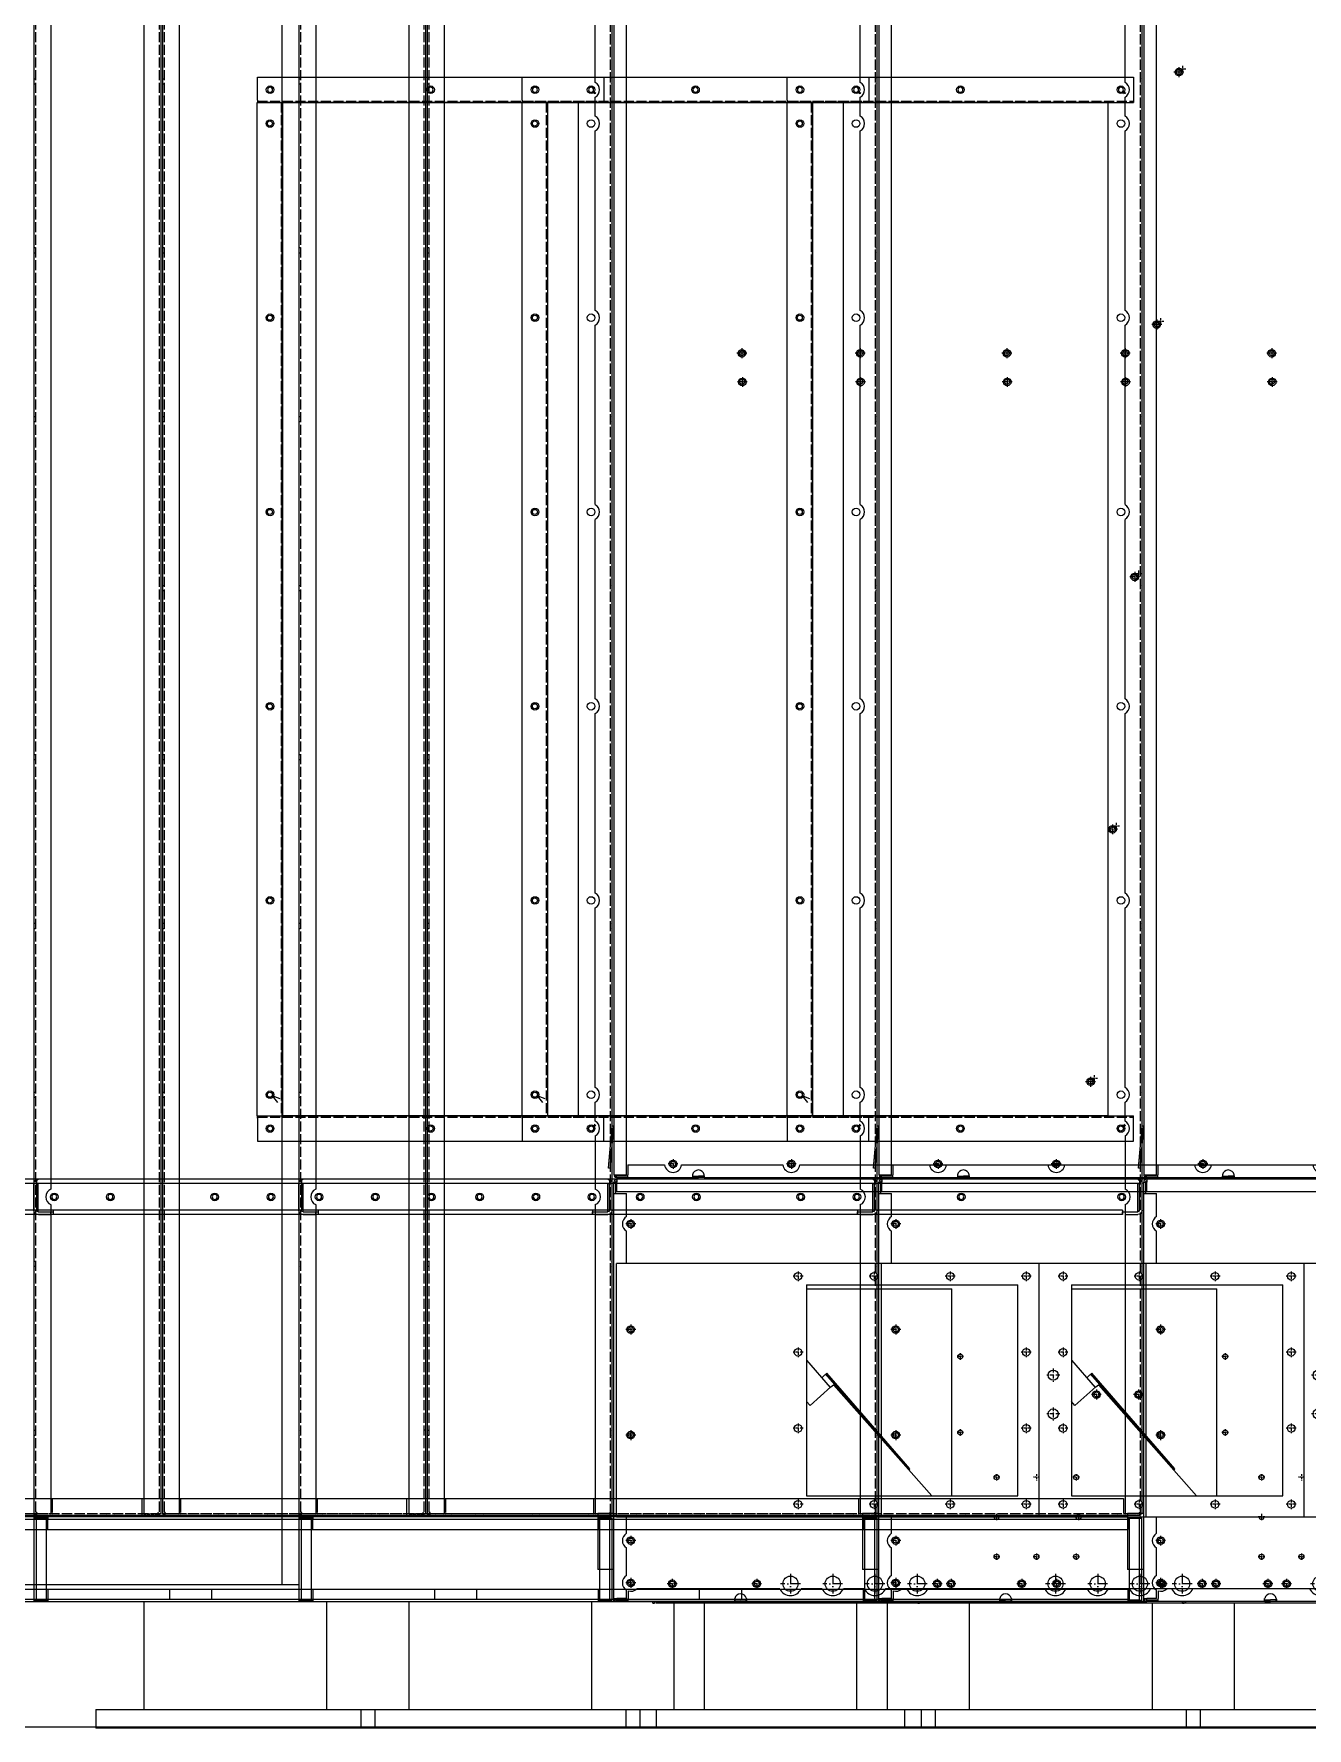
# Model space of a CAD drawing. Header units: millimetres. Extents: x -662849 to 32847, y -140377 to 24217.
# Drawn here: x -655035 to -653528, y -134651 to -132645 of the extents above; entities that cross this region are included whole.
import ezdxf

# ---------------------------------------------------------------- set-up
doc = ezdxf.new("R2010")
doc.units = ezdxf.units.MM
doc.linetypes.add('DASHDOT', pattern=[18.5, 12, -3, 0.5, -3])
doc.linetypes.add('DASHED', pattern=[15, 12, -3])

# ---------------------------------------------------------------- blocks, each defined once
blk = doc.blocks.new('485689')
at = {"color": 7, "lineweight": 13, "ltscale": 0.486}
for p, q in [((183525.3, 30767.5), (183525.3, 30864.7)), ((183528.1, 30767.5), (183528.1, 30864.7)), ((184520.5, 30864.7), (184520.5, 30767.5)), ((184523.3, 30864.7), (184523.3, 30767.5))]:
    blk.add_line(p, q, dxfattribs=at)
at = {"color": 7, "lineweight": 13, "ltscale": 0.014}
for p, q in [((183528.1, 30864.7), (183525.3, 30864.7)), ((183541.9, 30863.3), (183541.9, 30866.1)), ((184506.7, 30863.3), (184506.7, 30866.1)), ((184520.5, 30864.7), (184523.3, 30864.7)), ((183528.1, 30767.5), (183525.3, 30767.5)), ((183541.9, 30768.9), (183541.9, 30766.1)), ((184506.7, 30768.9), (184506.7, 30766.1)), ((184520.5, 30767.5), (184523.3, 30767.5))]:
    blk.add_line(p, q, dxfattribs=at)
at = {"color": 7, "lineweight": 13, "ltscale": 0.004}
for p, q in [((183526.9, 30866.1), (183527.7, 30866.1)), ((184520.9, 30866.1), (184521.7, 30866.1)), ((183527.7, 30766.1), (183526.9, 30766.1)), ((184521.7, 30766.1), (184520.9, 30766.1))]:
    blk.add_line(p, q, dxfattribs=at)
at = {"color": 7, "lineweight": 13, "ltscale": 0.007}
for p, q in [((183526.9, 30864.7), (183526.9, 30866.1)), ((183527.7, 30866.1), (183527.7, 30864.7)), ((184520.9, 30864.7), (184520.9, 30866.1)), ((184521.7, 30864.7), (184521.7, 30866.1)), ((183526.9, 30766.1), (183526.9, 30767.5)), ((183527.7, 30766.1), (183527.7, 30767.5)), ((184520.9, 30767.5), (184520.9, 30766.1)), ((184521.7, 30766.1), (184521.7, 30767.5))]:
    blk.add_line(p, q, dxfattribs=at)
at = {"color": 7, "lineweight": 13, "ltscale": 0.071}
for p, q in [((183541.9, 30866.1), (183527.7, 30866.1)), ((184520.9, 30866.1), (184506.7, 30866.1)), ((183527.7, 30766.1), (183541.9, 30766.1)), ((184506.7, 30766.1), (184520.9, 30766.1))]:
    blk.add_line(p, q, dxfattribs=at)
at = {"color": 7, "lineweight": 13, "ltscale": 0.061}
for p, q in [((183540.3, 30864.7), (183528.1, 30864.7)), ((183541.9, 30863.3), (183541.9, 30851.1)), ((184506.7, 30851.1), (184506.7, 30863.3)), ((184520.5, 30864.7), (184508.3, 30864.7)), ((183528.1, 30767.5), (183540.3, 30767.5)), ((184508.3, 30767.5), (184520.5, 30767.5))]:
    blk.add_line(p, q, dxfattribs=at)
at = {"color": 7, "lineweight": 13, "ltscale": 0.366205}
for p, q in [((183540.3, 30864.7), (183540.3, 30768.9)), ((184508.3, 30781.1), (184508.3, 30864.7))]:
    blk.add_line(p, q, dxfattribs=at)
at = {"color": 7, "lineweight": 13, "ltscale": 0.008}
for p, q in [((183540.3, 30864.5), (183541.9, 30864.5)), ((183540.3, 30863.3), (183541.9, 30863.3)), ((184506.7, 30866.1), (184506.7, 30864.5)), ((184506.7, 30864.5), (184508.3, 30864.5)), ((184506.7, 30863.3), (184508.3, 30863.3)), ((183541.9, 30768.9), (183540.3, 30768.9)), ((183541.9, 30767.7), (183540.3, 30767.7)), ((184508.3, 30768.9), (184506.7, 30768.9)), ((184508.3, 30767.7), (184506.7, 30767.7)), ((184506.7, 30766.1), (184506.7, 30767.7))]:
    blk.add_line(p, q, dxfattribs=at)
at = {"color": 7, "lineweight": 13}
for p, q in [((183541.9, 30866.1), (184506.7, 30866.1)), ((183541.9, 30863.3), (184506.7, 30863.3)), ((184506.7, 30851.1), (183541.9, 30851.1)), ((184506.7, 30768.9), (183541.9, 30768.9)), ((184506.7, 30766.1), (183541.9, 30766.1))]:
    blk.add_line(p, q, dxfattribs=at)
at = {"color": 7, "lineweight": 13, "ltscale": 0.001386}
for p, q in [((183541.9, 30866.1), (183541.9, 30865.8)), ((183541.9, 30766.1), (183541.9, 30766.4))]:
    blk.add_line(p, q, dxfattribs=at)
at = {"color": 7, "lineweight": 13, "ltscale": 0.076206}
for p, q in [((183540.3, 30782.7), (183540.3, 30767.5)), ((184508.3, 30767.5), (184508.3, 30782.7))]:
    blk.add_line(p, q, dxfattribs=at)
at = {"color": 7, "lineweight": 13, "ltscale": 0.05737}
for p, q in [((183541.9, 30780.4), (183541.9, 30768.9)), ((184506.7, 30780.4), (184506.7, 30768.9))]:
    blk.add_line(p, q, dxfattribs=at)
for p, q in [((183541.9, 30780.4), (183999.3, 30780.4)), ((183999.3, 30780.4), (183999.3, 30768.9)), ((184049.3, 30780.4), (184506.7, 30780.4)), ((184049.3, 30780.4), (184049.3, 30768.9))]:
    blk.add_line(p, q)
blk = doc.blocks.new('68679')
at = {"color": 7, "lineweight": 13, "ltscale": 0.0185}
for p, q in [((182651.6, 34840.2), (182651.6, 34855)), ((182654.8, 34840.2), (182654.8, 34855)), ((182651.6, 33867.4), (182651.6, 33882.2)), ((182654.8, 33867.4), (182654.8, 33882.2))]:
    blk.add_line(p, q, dxfattribs=at)
at = {"color": 7, "lineweight": 13, "ltscale": 0.02275}
for p, q in [((182654.8, 34837), (182654.8, 34855.2)), ((182654.8, 33867.2), (182654.8, 33885.4))]:
    blk.add_line(p, q, dxfattribs=at)
at = {"color": 7, "lineweight": 13, "ltscale": 0.042}
for p, q in [((182688.4, 34855.2), (182654.8, 34855.2)), ((182654.8, 33867.2), (182688.4, 33867.2))]:
    blk.add_line(p, q, dxfattribs=at)
at = {"color": 7, "lineweight": 13, "ltscale": 0.041987}
blk.add_line((182654.8, 34855.2), (182688.4, 34855.2), dxfattribs=at)
at = {"color": 7, "lineweight": 13, "ltscale": 0.0395}
for p, q in [((182656.8, 34860.2), (182688.4, 34860.2)), ((182688.4, 34857), (182656.8, 34857)), ((182688.4, 33865.4), (182656.8, 33865.4)), ((182656.8, 33862.2), (182688.4, 33862.2))]:
    blk.add_line(p, q, dxfattribs=at)
at = {"color": 7, "lineweight": 13, "ltscale": 0.004497}
for p, q in [((182692, 34857), (182688.4, 34857)), ((182692, 33865.4), (182688.4, 33865.4))]:
    blk.add_line(p, q, dxfattribs=at)
at = {"color": 7, "lineweight": 13, "ltscale": 0.00225}
for p, q in [((182688.4, 34857), (182688.4, 34855.2)), ((182688.4, 34855.2), (182688.4, 34857)), ((182688.4, 33867.2), (182688.4, 33865.4)), ((182688.4, 33865.4), (182688.4, 33867.2))]:
    blk.add_line(p, q, dxfattribs=at)
at = {"color": 7, "lineweight": 13}
for p, q in [((182688.4, 34855.2), (182688.4, 33867.2)), ((182693.6, 34855), (182693.6, 33867.4)), ((182651.6, 34837), (182651.6, 33885.4)), ((182651.6, 34837), (182651.6, 33885.4)), ((182656.8, 34837), (182656.8, 33885.4))]:
    blk.add_line(p, q, dxfattribs=at)
at = {"color": 7, "lineweight": 13, "ltscale": 0.0022}
for p, q in [((182691.2, 34857), (182692.6, 34858)), ((182691.2, 33865.4), (182692.6, 33864.3))]:
    blk.add_line(p, q, dxfattribs=at)
at = {"color": 7, "lineweight": 13, "ltscale": 0.004}
for p, q in [((182654.8, 34840.2), (182651.6, 34840.2)), ((182654.8, 34837), (182651.6, 34837)), ((182651.6, 33882.2), (182654.8, 33882.2))]:
    blk.add_line(p, q, dxfattribs=at)
at = {"color": 7, "lineweight": 13, "ltscale": 0.003999}
blk.add_line((182651.6, 34837), (182654.8, 34837), dxfattribs=at)
at = {"color": 7, "lineweight": 13, "ltscale": 0.003997}
blk.add_line((182654.8, 34837), (182654.8, 34840.2), dxfattribs=at)
at = {"color": 7, "lineweight": 13, "ltscale": 0.0025}
for p, q in [((182656.8, 34837), (182654.8, 34837)), ((182654.8, 33885.4), (182656.8, 33885.4))]:
    blk.add_line(p, q, dxfattribs=at)
at = {"color": 7, "lineweight": 13, "ltscale": 0.0065}
blk.add_line((182651.6, 33885.4), (182656.8, 33885.4), dxfattribs=at)
at = {"color": 7, "lineweight": 13, "ltscale": 0.004003}
blk.add_line((182654.8, 33882.2), (182654.8, 33885.4), dxfattribs=at)
at = {"color": 7, "lineweight": 13}
for centre in [(182672.6, 34836.2), (182672.6, 34646.2), (182672.6, 34456.2), (182672.6, 34266.2), (182672.6, 34076.2), (182672.6, 33886.2)]:
    blk.add_circle(centre, 3, dxfattribs=at)
for centre, radius, start, end in [((182656.8, 34855), 5.2, 90, 180), ((182656.8, 34855), 2, 90, 174.2609), ((182688.4, 34855), 5.2, 0, 90), ((182656.8, 33867.4), 5.2, 180, 270), ((182656.8, 33867.4), 2, 185.7392, 270), ((182688.4, 33867.4), 5.2, 270, 0)]:
    blk.add_arc(centre, radius, start, end, dxfattribs=at)
for points in [[(182693.6, 34855), (182693.6, 34855.3), (182693.5, 34855.6), (182693.3, 34855.9), (182692.9, 34856.3), (182692.3, 34856.7), (182692.2, 34856.8), (182692.1, 34856.9), (182692, 34857)], [(182693.6, 33867.4), (182693.6, 33867), (182693.5, 33866.7), (182693.3, 33866.4), (182692.9, 33866), (182692.3, 33865.6), (182692.2, 33865.5), (182692.1, 33865.4), (182692, 33865.4)]]:
    blk.add_open_spline(points, degree=5, knots=[0, 0, 0, 0, 0, 0, 6.191357, 6.191357, 6.191357, 7.828222, 7.828222, 7.828222, 7.828222, 7.828222, 7.828222], dxfattribs=at)
blk = doc.blocks.new('3425346')
at = {"color": 7, "lineweight": 13}
for p, q in [((155016.9, 41125), (155426.9, 41125)), ((155016.9, 41095), (155426.9, 41095))]:
    blk.add_line(p, q, dxfattribs=at)
at = {"color": 7, "lineweight": 13, "ltscale": 0.035}
for p, q in [((155016.9, 41122.2), (155016.9, 41125)), ((155426.9, 41122.2), (155426.9, 41125))]:
    blk.add_line(p, q, dxfattribs=at)
at = {"color": 7, "linetype": 'DASHED', "lineweight": 13}
blk.add_line((155016.9, 41123.4), (155426.9, 41123.4), dxfattribs=at)
at = {"color": 7, "lineweight": 13, "ltscale": 0.34}
for p, q in [((155016.9, 41122.2), (155016.9, 41095)), ((155426.9, 41095), (155426.9, 41122.2))]:
    blk.add_line(p, q, dxfattribs=at)
at = {"color": 7, "lineweight": 13}
blk.add_lwpolyline([(155416.2, 41115.3), (155414.3, 41111.8), (155417.7, 41113.9)], dxfattribs=at)
for centre in [(155031.9, 41110), (155221.9, 41110), (155411.9, 41110)]:
    blk.add_circle(centre, 3, dxfattribs=at)
blk = doc.blocks.new('235465')
at = {"color": 7, "lineweight": 13}
for p, q in [((158476.7, 41706.6), (159676.7, 41706.6)), ((159676.7, 41676.6), (158476.7, 41676.6))]:
    blk.add_line(p, q, dxfattribs=at)
at = {"color": 7, "lineweight": 13, "ltscale": 0.014}
for p, q in [((158476.7, 41703.8), (158476.7, 41706.6)), ((159676.7, 41703.8), (159676.7, 41706.6))]:
    blk.add_line(p, q, dxfattribs=at)
at = {"color": 7, "linetype": 'DASHED', "lineweight": 13}
blk.add_line((158476.7, 41705), (159676.7, 41705), dxfattribs=at)
at = {"color": 7, "lineweight": 13, "ltscale": 0.136}
for p, q in [((158476.7, 41703.8), (158476.7, 41676.6)), ((159676.7, 41676.6), (159676.7, 41703.8))]:
    blk.add_line(p, q, dxfattribs=at)
at = {"color": 7, "linetype": 'DASHED', "lineweight": 13, "ltscale": 0.008}
for p, q in [((159001.7, 41706.6), (159001.7, 41705)), ((159151.7, 41706.6), (159151.7, 41705))]:
    blk.add_line(p, q, dxfattribs=at)
at = {"color": 7, "lineweight": 13}
blk.add_lwpolyline([(159656.7, 41703.6), (159653.1, 41694.3), (159660.9, 41700.6)], dxfattribs=at)
for centre in [(158501.7, 41691.6), (158731.7, 41691.6), (158961.7, 41691.6), (159191.7, 41691.6), (159421.7, 41691.6), (159651.7, 41691.6)]:
    blk.add_circle(centre, 3, dxfattribs=at)
blk = doc.blocks.new('568596')
at = {"color": 7, "lineweight": 13, "ltscale": 0.00166}
for p, q in [((169550.9, 17462.9), (169549.9, 17462.9)), ((169550.9, 16620.9), (169549.9, 16620.9))]:
    blk.add_line(p, q, dxfattribs=at)
at = {"color": 7, "lineweight": 13, "ltscale": 0.0015}
for p, q in [((169549.9, 17462.9), (169549.9, 17462)), ((169549.9, 16621.8), (169549.9, 16620.9))]:
    blk.add_line(p, q, dxfattribs=at)
at = {"color": 7, "lineweight": 13}
for p, q in [((169549.9, 17462.9), (169549.9, 16621.8)), ((169549.9, 17462), (169549.9, 17436.4)), ((173046.2, 17464.9), (169551.6, 17464.9)), ((170022.9, 17008.9), (171222.9, 17008.9)), ((169551.6, 16618.9), (173046.2, 16618.9))]:
    blk.add_line(p, q, dxfattribs=at)
at = {"color": 7, "linetype": 'DASHED', "lineweight": 13, "ltscale": 0.003333}
for p, q in [((169551.9, 17462), (169549.9, 17462)), ((169644.9, 17464.9), (169644.9, 17462.9)), ((169650.9, 17464.9), (169650.9, 17462.9)), ((169844.9, 17464.9), (169844.9, 17462.9)), ((169850.9, 17464.9), (169850.9, 17462.9)), ((169549.9, 17445.4), (169551.9, 17445.4)), ((169549.9, 17442.9), (169551.9, 17442.9)), ((169549.9, 17436.4), (169551.9, 17436.4)), ((169549.9, 17407.4), (169551.9, 17407.4)), ((169549.9, 17398.4), (169551.9, 17398.4)), ((169549.9, 17217.4), (169551.9, 17217.4)), ((169549.9, 17208.4), (169551.9, 17208.4)), ((169549.9, 17027.4), (169551.9, 17027.4)), ((169549.9, 17018.4), (169551.9, 17018.4)), ((169549.9, 16837.4), (169551.9, 16837.4)), ((169549.9, 16828.4), (169551.9, 16828.4)), ((169549.9, 16647.4), (169551.9, 16647.4)), ((169549.9, 16640.9), (169551.9, 16640.9)), ((169549.9, 16638.4), (169551.9, 16638.4)), ((169551.9, 16621.8), (169549.9, 16621.8)), ((169644.9, 16620.9), (169644.9, 16618.9)), ((169650.9, 16620.9), (169650.9, 16618.9)), ((169844.9, 16620.9), (169844.9, 16618.9)), ((169850.9, 16620.9), (169850.9, 16618.9)), ((170044.9, 16620.9), (170044.9, 16618.9)), ((170050.9, 16620.9), (170050.9, 16618.9)), ((170244.9, 16620.9), (170244.9, 16618.9)), ((170250.9, 16620.9), (170250.9, 16618.9)), ((170444.9, 16620.9), (170444.9, 16618.9)), ((170450.9, 16620.9), (170450.9, 16618.9)), ((170644.9, 16620.9), (170644.9, 16618.9)), ((170650.9, 16620.9), (170650.9, 16618.9)), ((170844.9, 16620.9), (170844.9, 16618.9)), ((170850.9, 16620.9), (170850.9, 16618.9)), ((171044.9, 16620.9), (171044.9, 16618.9)), ((171050.9, 16620.9), (171050.9, 16618.9)), ((171244.9, 16620.9), (171244.9, 16618.9)), ((171250.9, 16620.9), (171250.9, 16618.9))]:
    blk.add_line(p, q, dxfattribs=at)
at = {"color": 7, "lineweight": 13, "ltscale": 0.001174}
for p, q in [((169550.9, 17462.9), (169551.6, 17462.9)), ((169550.9, 16620.9), (169551.6, 16620.9))]:
    blk.add_line(p, q, dxfattribs=at)
at = {"color": 7, "lineweight": 13, "ltscale": 0.002252}
for p, q in [((169551.6, 17464.9), (169551.6, 17463.6)), ((169551.6, 16618.9), (169551.6, 16620.3))]:
    blk.add_line(p, q, dxfattribs=at)
at = {"color": 7, "lineweight": 13, "ltscale": 0.002009}
for p, q in [((169551.6, 17462.4), (169551.6, 17463.6)), ((169551.6, 16621.5), (169551.6, 16620.3))]:
    blk.add_line(p, q, dxfattribs=at)
at = {"color": 7, "linetype": 'DASHED', "lineweight": 13}
for p, q in [((173046.2, 17462.9), (169551.6, 17462.9)), ((169551.9, 17464.9), (169551.9, 16621.8)), ((169551.9, 17462), (169551.9, 17436.4)), ((170044.9, 17464.9), (170044.9, 17462.9)), ((170050.9, 17464.9), (170050.9, 17462.9)), ((170244.9, 17464.9), (170244.9, 17462.9)), ((170250.9, 17464.9), (170250.9, 17462.9)), ((170444.9, 17464.9), (170444.9, 17462.9)), ((170450.9, 17464.9), (170450.9, 17462.9)), ((170644.9, 17464.9), (170644.9, 17462.9)), ((170650.9, 17464.9), (170650.9, 17462.9)), ((170844.9, 17464.9), (170844.9, 17462.9)), ((170850.9, 17464.9), (170850.9, 17462.9)), ((171044.9, 17464.9), (171044.9, 17462.9)), ((171050.9, 17464.9), (171050.9, 17462.9)), ((171244.9, 17464.9), (171244.9, 17462.9)), ((171250.9, 17464.9), (171250.9, 17462.9)), ((169551.6, 16620.9), (173046.2, 16620.9))]:
    blk.add_line(p, q, dxfattribs=at)
at = {"color": 7, "linetype": 'DASHED', "lineweight": 13, "ltscale": 0.001183}
for p, q in [((169551.6, 17462.9), (169552.3, 17462.9)), ((169551.6, 16620.9), (169552.3, 16620.9))]:
    blk.add_line(p, q, dxfattribs=at)
at = {"color": 7, "linetype": 'DASHED', "lineweight": 13, "ltscale": 0.001406}
for p, q in [((169551.6, 17462.4), (169551.6, 17461.5)), ((169551.6, 16621.5), (169551.6, 16622.3))]:
    blk.add_line(p, q, dxfattribs=at)
at = {"color": 7, "linetype": 'DASHED', "lineweight": 13, "ltscale": 0.027667}
for p, q in [((169551.6, 17444.9), (169551.6, 17461.5)), ((169551.6, 16622.3), (169551.6, 16638.9))]:
    blk.add_line(p, q, dxfattribs=at)
at = {"color": 7, "linetype": 'DASHED', "lineweight": 13, "ltscale": 0.0015}
for p, q in [((169551.9, 17462.9), (169551.9, 17462)), ((169551.9, 16621.8), (169551.9, 16620.9))]:
    blk.add_line(p, q, dxfattribs=at)
at = {"color": 7, "lineweight": 13, "ltscale": 0.058667}
for p, q in [((173046.2, 17444.9), (169551.6, 17444.9)), ((169553.3, 17442.9), (169569.9, 17442.9)), ((169569.9, 17444.9), (169569.9, 16640.9)), ((170022.9, 16658.9), (170022.9, 17008.9)), ((171222.9, 16658.9), (171222.9, 17008.9)), ((170022.9, 16658.9), (171222.9, 16658.9)), ((169917.7, 16638.9), (169551.6, 16638.9)), ((169569.9, 16640.9), (169551.9, 16640.9)), ((169999.2, 16638.9), (169936.1, 16638.9)), ((170016.6, 16638.9), (170039.2, 16638.9)), ((170056.6, 16638.9), (170269.2, 16638.9)), ((170286.6, 16638.9), (170499.2, 16638.9)), ((170516.6, 16638.9), (170729.2, 16638.9)), ((170746.6, 16638.9), (170959.2, 16638.9)), ((170976.6, 16638.9), (171189.2, 16638.9)), ((171206.6, 16638.9), (171229.2, 16638.9)), ((171246.6, 16638.9), (172998.7, 16638.9))]:
    blk.add_line(p, q, dxfattribs=at)
at = {"color": 7, "linetype": 'DASHED', "lineweight": 13, "ltscale": 0.002333}
blk.add_line((169551.9, 17442.9), (169553.3, 17442.9), dxfattribs=at)
at = {"color": 7, "lineweight": 13, "ltscale": 0.058667}
for centre in [(169926.9, 17402.9), (169926.9, 16642.9), (170007.9, 16643.9), (170047.9, 16643.9), (170277.9, 16643.9), (170507.9, 16643.9), (170737.9, 16643.9), (170967.9, 16643.9), (171197.9, 16643.9), (171237.9, 16643.9)]:
    blk.add_circle(centre, 4.5, dxfattribs=at)
at = {"color": 7, "lineweight": 13}
for centre in [(169926.9, 17212.9), (169926.9, 17022.9), (170007.9, 17023.9), (170047.9, 17023.9), (170277.9, 17023.9), (170507.9, 17023.9), (170737.9, 17023.9), (170967.9, 17023.9), (171197.9, 17023.9), (171237.9, 17023.9), (169926.9, 16832.9), (170007.9, 16833.9), (171237.9, 16833.9)]:
    blk.add_circle(centre, 4.5, dxfattribs=at)
at = {"color": 7, "lineweight": 13, "ltscale": 0.058667}
for centre, start, end in [((169926.9, 16642.9), 203.5779, 336.4221), ((170007.9, 16643.9), 209.9997, 330.0003), ((170047.9, 16643.9), 209.9997, 330.0003), ((170277.9, 16643.9), 209.9997, 330.0003), ((170507.9, 16643.9), 209.9997, 330.0003), ((170737.9, 16643.9), 209.9997, 330.0003), ((170967.9, 16643.9), 209.9997, 330.0003), ((171197.9, 16643.9), 209.9997, 330.0003), ((171237.9, 16643.9), 209.9997, 330.0003)]:
    blk.add_arc(centre, 10, start, end, dxfattribs=at)
at = {"color": 7, "lineweight": 13}
for points in [[(169553.3, 17461.5), (169552.8, 17461.8), (169552.3, 17462.1), (169551.8, 17462.4), (169551.3, 17462.6), (169550.9, 17462.9)], [(169553.3, 17461.5), (169553, 17462), (169552.6, 17462.4), (169552.3, 17462.8), (169552, 17463.2), (169551.6, 17463.6)], [(169553.3, 16622.3), (169552.8, 16622.1), (169552.3, 16621.8), (169551.8, 16621.5), (169551.3, 16621.2), (169550.9, 16620.9)], [(169553.3, 16622.3), (169553, 16621.9), (169552.6, 16621.5), (169552.3, 16621), (169552, 16620.6), (169551.6, 16620.3)]]:
    blk.add_open_spline(points, degree=5, dxfattribs=at)
at = {"color": 7, "linetype": 'DASHED', "lineweight": 13}
for points in [[(169553.3, 17461.5), (169553, 17461.7), (169552.6, 17461.9), (169552.3, 17462.1), (169551.9, 17462.2), (169551.6, 17462.4)], [(169553.3, 17461.5), (169553.1, 17461.8), (169552.9, 17462.1), (169552.7, 17462.4), (169552.5, 17462.6), (169552.3, 17462.9)], [(169553.3, 16622.3), (169553, 16622.1), (169552.6, 16622), (169552.3, 16621.8), (169551.9, 16621.6), (169551.6, 16621.5)], [(169553.3, 16622.3), (169553.1, 16622), (169552.9, 16621.8), (169552.7, 16621.5), (169552.5, 16621.2), (169552.3, 16620.9)]]:
    blk.add_open_spline(points, degree=5, dxfattribs=at)
blk = doc.blocks.new('1')
at = {"lineweight": 20}
for p, q in [((11745.6, 13502.4), (11745.6, 9902.4)), ((11045.6, 9922.4), (11745.6, 9922.4)), ((11045.6, 9902.4), (11745.6, 9902.4)), ((11745.6, 9902.4), (12745.6, 9902.4)), ((12745.6, 9902.4), (12745.6, 9905.9)), ((12745.6, 9902.4), (12749.1, 9902.4)), ((18145.6, 9902.4), (13245.6, 9902.4)), ((11045.6, 9754), (19245.6, 9754))]:
    blk.add_line(p, q, dxfattribs=at)
at = {"color": 7, "lineweight": 20}
for p, q in [((11725.6, 13482.4), (11725.6, 9922.4)), ((11745.6, 13500.7), (11745.6, 10006.1)), ((11895.6, 13500.7), (11895.6, 10006.1)), ((12745.6, 13257.3), (12745.6, 10407.5)), ((12760.6, 10407.5), (12760.6, 13257.3)), ((12739.2, 10415.3), (12743.6, 10465.1)), ((12741.2, 10415.2), (12745.6, 10465)), ((12762.2, 10419.4), (12805.6, 10419.4)), ((12825.5, 10419.4), (12945.6, 10419.4)), ((12965.5, 10419.4), (13728, 10419.4)), ((15742.1, 10402.4), (12749.1, 10402.4)), ((12762.2, 10404.4), (12838.9, 10404.4)), ((12852.3, 10404.4), (13637.9, 10404.4)), ((12745.6, 9905.9), (12745.6, 10385.4)), ((15304.4, 10387.4), (12749.1, 10387.4)), ((12760.6, 10358.1), (12760.6, 10385.4)), ((12760.6, 10302.4), (12760.6, 10340.7)), ((12748.6, 10002.4), (12748.6, 10302.4)), ((13248.6, 10302.4), (12748.6, 10302.4)), ((13248.6, 10302.4), (13248.6, 10002.4)), ((12973.6, 10277.4), (13223.6, 10277.4)), ((12973.6, 10277.4), (12973.6, 10027.4)), ((12973.6, 10272.4), (13145.6, 10272.4)), ((13145.6, 10027.4), (13145.6, 10272.4)), ((13223.6, 10027.4), (13223.6, 10277.4)), ((12973.6, 10188.1), (13001.7, 10155.7)), ((13094.9, 10058.4), (12996.5, 10171.6)), ((13096, 10059.4), (12997.6, 10172.6)), ((13002.4, 10156.4), (12977.7, 10134.5)), ((13121.7, 10027.4), (13005.4, 10159)), ((12973.6, 10027.4), (13223.6, 10027.4)), ((11748.5, 10004.4), (11893.6, 10004.4)), ((12726.4, 10006.5), (12726.4, 9940.2)), ((12748.6, 10002.4), (13248.6, 10002.4)), ((12760.6, 9933.1), (12760.6, 9965.7)), ((12941.9, 9917.4), (12772.7, 9917.4)), ((12991.9, 9917.4), (12967.2, 9917.4)), ((13041.9, 9917.4), (13017.2, 9917.4)), ((13091.9, 9917.4), (13067.2, 9917.4)), ((15373.9, 9917.4), (13117.2, 9917.4)), ((12189.3, 9902.4), (12189.3, 9774.4)), ((12405.6, 9902.4), (12405.6, 9774.4)), ((12888.8, 9902.4), (12762.6, 9902.4)), ((13782.1, 9900.4), (12795.1, 9900.4)), ((12852.6, 9900.4), (12852.6, 9774.4)), ((13788.8, 9902.4), (12902.3, 9902.4)), ((13068.9, 9900.4), (13068.9, 9774.4)), ((12132.5, 9774.4), (12462.5, 9774.4)), ((12132.5, 9774.4), (12132.5, 9752.4)), ((12462.5, 9774.4), (12462.5, 9752.4)), ((12795.7, 9774.4), (13125.7, 9774.4)), ((12795.7, 9774.4), (12795.7, 9752.4)), ((13125.7, 9774.4), (13125.7, 9752.4)), ((12462.5, 9752.4), (12132.5, 9752.4)), ((13125.7, 9752.4), (12795.7, 9752.4))]:
    blk.add_line(p, q, dxfattribs=at)
at = {"color": 7, "linetype": 'DASHED', "lineweight": 20}
for p, q in [((11747.6, 13500.7), (11747.6, 10006.1)), ((11893.6, 13500.7), (11893.6, 10006.1)), ((11745.6, 11705.4), (11747.6, 11705.4)), ((11745.6, 11699.4), (11747.6, 11699.4)), ((11745.6, 11505.4), (11747.6, 11505.4)), ((11745.6, 11499.4), (11747.6, 11499.4)), ((11745.6, 11305.4), (11747.6, 11305.4)), ((11745.6, 11299.4), (11747.6, 11299.4)), ((11745.6, 11105.4), (11747.6, 11105.4)), ((11745.6, 11099.4), (11747.6, 11099.4)), ((11745.6, 10905.4), (11747.6, 10905.4)), ((11745.6, 10899.4), (11747.6, 10899.4)), ((11745.6, 10705.4), (11747.6, 10705.4)), ((11745.6, 10699.4), (11747.6, 10699.4)), ((11745.6, 10505.4), (11747.6, 10505.4)), ((11745.6, 10499.4), (11747.6, 10499.4)), ((11748.5, 10006.4), (11895.6, 10006.4))]:
    blk.add_line(p, q, dxfattribs=at)
at = {"color": 7, "lineweight": 20, "ltscale": 0.058667}
for p, q in [((11875.6, 13500.7), (11875.6, 10006.1)), ((11765.6, 13453.2), (11765.6, 10390.6)), ((11765.6, 10372.2), (11765.6, 10006.1)), ((11767.6, 10024.4), (11873.6, 10024.4)), ((11767.6, 10007.8), (11767.6, 10024.4)), ((11873.6, 10004.4), (11873.6, 10024.4))]:
    blk.add_line(p, q, dxfattribs=at)
at = {"color": 7, "linetype": 'DASHDOT', "lineweight": 20, "ltscale": 0.292499}
for p, q in [((13414.3, 11719.1), (13414.3, 11707.4)), ((13388.1, 11420.2), (13388.1, 11408.5)), ((12902.9, 11380.4), (12891.2, 11380.4)), ((12897.1, 11386.2), (12897.1, 11374.5)), ((13042.9, 11380.4), (13031.2, 11380.4)), ((13037.1, 11386.2), (13037.1, 11374.5)), ((12903.4, 11346.4), (12891.7, 11346.4)), ((12897.6, 11352.2), (12897.6, 11340.5)), ((13043.4, 11346.4), (13031.7, 11346.4)), ((13037.6, 11352.2), (13037.6, 11340.5)), ((13362, 11121.4), (13362, 11109.7)), ((12821.4, 10420.4), (12809.7, 10420.4)), ((12815.6, 10426.2), (12815.6, 10414.5)), ((12961.4, 10420.4), (12949.7, 10420.4)), ((12955.6, 10426.2), (12955.6, 10414.5)), ((12771.4, 10349.4), (12759.7, 10349.4)), ((12969.4, 10287.4), (12957.7, 10287.4)), ((13059.4, 10287.4), (13047.7, 10287.4)), ((13149.4, 10287.4), (13137.7, 10287.4)), ((13239.4, 10287.4), (13227.7, 10287.4)), ((12771.4, 10224.4), (12759.7, 10224.4)), ((12969.4, 10197.4), (12957.7, 10197.4)), ((13239.4, 10197.4), (13227.7, 10197.4)), ((13322.4, 10147.4), (13310.7, 10147.4)), ((13372.4, 10147.4), (13360.7, 10147.4)), ((12771.4, 10099.4), (12759.7, 10099.4)), ((12969.4, 10107.4), (12957.7, 10107.4)), ((13239.4, 10107.4), (13227.7, 10107.4)), ((12969.4, 10017.4), (12957.7, 10017.4)), ((13059.4, 10017.4), (13047.7, 10017.4)), ((13149.4, 10017.4), (13137.7, 10017.4)), ((13239.4, 10017.4), (13227.7, 10017.4)), ((12771.4, 9974.4), (12759.7, 9974.4)), ((12771.4, 9924.4), (12759.7, 9924.4)), ((12820.4, 9923.4), (12808.7, 9923.4)), ((12920.4, 9923.4), (12908.7, 9923.4)), ((13150.4, 9923.4), (13138.7, 9923.4)), ((13275.4, 9923.4), (13263.7, 9923.4)), ((13400.4, 9923.4), (13388.7, 9923.4)), ((13525.4, 9923.4), (13513.7, 9923.4))]:
    blk.add_line(p, q, dxfattribs=at)
at = {"color": 7, "linetype": 'DASHDOT', "lineweight": 20, "ltscale": 0.195001}
for p, q in [((13414.3, 11717.2), (13414.3, 11709.4)), ((13422.5, 11716.9), (13414.7, 11716.9)), ((13418.6, 11720.8), (13418.6, 11713)), ((13396.4, 11418.1), (13388.6, 11418.1)), ((13392.5, 11422), (13392.5, 11414.2)), ((12901.1, 11380.5), (12893.3, 11380.5)), ((12897.2, 11384.4), (12897.2, 11376.6)), ((13041, 11380.5), (13033.2, 11380.5)), ((13037.1, 11384.4), (13037.1, 11376.6)), ((12901.2, 11346.6), (12893.4, 11346.6)), ((13041.1, 11346.6), (13033.3, 11346.6)), ((13370.2, 11119.2), (13362.4, 11119.2)), ((13366.3, 11123.1), (13366.3, 11115.3)), ((13344.1, 10820.4), (13336.3, 10820.4)), ((13317.9, 10521.5), (13310.1, 10521.5)), ((12959.4, 10420.4), (12951.6, 10420.4)), ((12955.5, 10424.3), (12955.5, 10416.5)), ((13159.5, 10192.4), (13151.7, 10192.4)), ((13159.5, 10102.4), (13151.7, 10102.4)), ((13202.5, 10049.4), (13194.7, 10049.4)), ((13249.5, 10049.4), (13241.7, 10049.4)), ((13296.5, 10049.4), (13288.7, 10049.4)), ((13202.5, 10002.4), (13194.7, 10002.4)), ((13299.5, 10002.4), (13291.7, 10002.4)), ((13202.5, 9955.4), (13194.7, 9955.4)), ((13249.5, 9955.4), (13241.7, 9955.4)), ((13296.5, 9955.4), (13288.7, 9955.4))]:
    blk.add_line(p, q, dxfattribs=at)
at = {"color": 7, "linetype": 'DASHDOT', "lineweight": 20, "ltscale": 0.292505}
for p, q in [((13420.1, 11713.2), (13408.4, 11713.2)), ((13394, 11414.4), (13382.3, 11414.4)), ((13367.8, 11115.5), (13356.1, 11115.5)), ((13341.7, 10816.7), (13330, 10816.7)), ((13315.5, 10517.8), (13303.8, 10517.8))]:
    blk.add_line(p, q, dxfattribs=at)
at = {"color": 7, "linetype": 'DASHDOT', "lineweight": 20, "ltscale": 0.194995}
for p, q in [((13418.2, 11713.3), (13410.4, 11713.3)), ((13392, 11414.4), (13384.2, 11414.4)), ((13365.9, 11115.6), (13358.1, 11115.6)), ((13339.8, 10816.7), (13332, 10816.7)), ((13313.6, 10517.9), (13305.8, 10517.9))]:
    blk.add_line(p, q, dxfattribs=at)
at = {"color": 7, "linetype": 'DASHDOT', "lineweight": 20, "ltscale": 0.194998}
for p, q in [((13388.1, 11418.3), (13388.1, 11410.5)), ((12897.3, 11350.5), (12897.3, 11342.7)), ((13037.2, 11350.5), (13037.2, 11342.7)), ((13362, 11119.5), (13362, 11111.7))]:
    blk.add_line(p, q, dxfattribs=at)
at = {"color": 7, "linetype": 'DASHDOT', "lineweight": 20, "ltscale": 0.2925}
for p, q in [((13335.8, 10822.5), (13335.8, 10810.8)), ((13309.7, 10523.6), (13309.7, 10511.9)), ((12765.6, 10355.2), (12765.6, 10343.5)), ((12963.6, 10293.2), (12963.6, 10281.5)), ((13053.6, 10293.2), (13053.6, 10281.5)), ((13143.6, 10293.2), (13143.6, 10281.5)), ((13233.6, 10293.2), (13233.6, 10281.5)), ((12765.6, 10230.2), (12765.6, 10218.5)), ((12963.6, 10203.2), (12963.6, 10191.5)), ((13233.6, 10203.2), (13233.6, 10191.5)), ((13316.6, 10153.2), (13316.6, 10141.5)), ((13366.6, 10153.2), (13366.6, 10141.5)), ((12963.6, 10113.2), (12963.6, 10101.5)), ((13233.6, 10113.2), (13233.6, 10101.5)), ((12765.6, 10105.2), (12765.6, 10093.5)), ((12963.6, 10023.2), (12963.6, 10011.5)), ((13053.6, 10023.2), (13053.6, 10011.5)), ((13143.6, 10023.2), (13143.6, 10011.5)), ((13233.6, 10023.2), (13233.6, 10011.5)), ((12765.6, 9980.2), (12765.6, 9968.5)), ((12765.6, 9930.2), (12765.6, 9918.5)), ((12814.6, 9929.2), (12814.6, 9917.5)), ((12914.6, 9929.2), (12914.6, 9917.5)), ((13144.6, 9929.2), (13144.6, 9917.5)), ((13269.6, 9929.2), (13269.6, 9917.5)), ((13394.6, 9929.2), (13394.6, 9917.5)), ((13519.6, 9929.2), (13519.6, 9917.5))]:
    blk.add_line(p, q, dxfattribs=at)
at = {"color": 7, "linetype": 'DASHDOT', "lineweight": 20, "ltscale": 0.195}
for p, q in [((13335.9, 10820.6), (13335.9, 10812.8)), ((13340.2, 10824.3), (13340.2, 10816.5)), ((13309.7, 10521.8), (13309.7, 10514)), ((13314, 10525.4), (13314, 10517.6)), ((13155.6, 10196.3), (13155.6, 10188.5)), ((13155.6, 10106.3), (13155.6, 10098.5)), ((13198.6, 10053.3), (13198.6, 10045.5)), ((13245.6, 10053.3), (13245.6, 10045.5)), ((13292.6, 10053.3), (13292.6, 10045.5)), ((13198.6, 10006.3), (13198.6, 9998.5)), ((13295.6, 10006.3), (13295.6, 9998.5)), ((13198.6, 9959.3), (13198.6, 9951.5)), ((13245.6, 9959.3), (13245.6, 9951.5)), ((13292.6, 9959.3), (13292.6, 9951.5))]:
    blk.add_line(p, q, dxfattribs=at)
at = {"color": 7, "lineweight": 20, "ltscale": 0.05}
for p, q in [((12745.6, 10465), (12743.6, 10465.1)), ((12741.2, 10415.2), (12739.2, 10415.3)), ((12745.6, 10398.9), (12747.6, 10398.9)), ((13217.4, 10404.4), (13217.4, 10402.4)), ((12749.1, 9902.4), (12749.1, 9904.4)), ((12791.6, 9900.4), (12793.6, 9900.4)), ((12888.8, 9902.4), (12888.8, 9904.4)), ((12902.3, 9902.4), (12902.3, 9904.4))]:
    blk.add_line(p, q, dxfattribs=at)
at = {"color": 7, "lineweight": 20, "ltscale": 0.2975}
for p, q in [((12762.2, 10419.4), (12762.2, 10407.5)), ((12748.7, 10407.5), (12760.6, 10407.5))]:
    blk.add_line(p, q, dxfattribs=at)
at = {"color": 7, "lineweight": 20, "ltscale": 0.0775}
for p, q in [((12745.6, 10407.5), (12748.7, 10407.5)), ((12748.7, 10404.4), (12748.7, 10407.5)), ((12762.2, 10404.4), (12762.2, 10407.5))]:
    blk.add_line(p, q, dxfattribs=at)
at = {"color": 7, "lineweight": 20, "ltscale": 0.3375}
for p, q in [((12745.6, 10385.4), (12745.6, 10398.9)), ((12747.6, 10398.9), (12747.6, 10385.4)), ((12762.2, 10406), (12748.7, 10406)), ((12748.7, 10404.4), (12762.2, 10404.4)), ((12749.1, 9904.4), (12762.6, 9904.4)), ((12762.6, 9902.4), (12749.1, 9902.4))]:
    blk.add_line(p, q, dxfattribs=at)
at = {"color": 7, "lineweight": 20, "ltscale": 0.0375}
for p, q in [((12747.6, 10398.9), (12749.1, 10398.9)), ((12748.7, 10406), (12748.7, 10407.5)), ((12995.4, 10170.6), (12996.5, 10171.6)), ((12996.5, 10171.6), (12997.6, 10172.6)), ((13094.9, 10058.4), (13096, 10059.4)), ((12749.1, 9904.4), (12749.1, 9905.9))]:
    blk.add_line(p, q, dxfattribs=at)
at = {"color": 7, "lineweight": 20, "ltscale": 0.04}
for p, q in [((12748.7, 10404.4), (12748.7, 10406)), ((12838.9, 10404.4), (12838.9, 10406)), ((12852.3, 10404.4), (12852.3, 10406))]:
    blk.add_line(p, q, dxfattribs=at)
at = {"color": 7, "lineweight": 20, "ltscale": 0.000294144}
blk.add_line((12748.7, 10404.4), (12748.7, 10404.4), dxfattribs=at)
at = {"color": 7, "lineweight": 20, "ltscale": 0.0875}
for p, q in [((12749.1, 10402.4), (12749.1, 10398.9)), ((12745.6, 10385.4), (12749.1, 10385.4)), ((12745.6, 9905.9), (12749.1, 9905.9)), ((12762.6, 9902.4), (12762.6, 9905.9))]:
    blk.add_line(p, q, dxfattribs=at)
at = {"color": 7, "lineweight": 20, "ltscale": 0.2875}
for p, q in [((12749.1, 10387.4), (12749.1, 10398.9)), ((12749.1, 10385.4), (12760.6, 10385.4)), ((12760.6, 9905.9), (12749.1, 9905.9))]:
    blk.add_line(p, q, dxfattribs=at)
at = {"color": 7, "lineweight": 20, "ltscale": 0.168029}
for p, q in [((12838.9, 10406), (12845.6, 10406)), ((12838.9, 10404.4), (12845.6, 10404.4)), ((12852.3, 10406), (12845.6, 10406)), ((12852.3, 10404.4), (12845.6, 10404.4))]:
    blk.add_line(p, q, dxfattribs=at)
at = {"color": 7, "lineweight": 20, "ltscale": 0.049942}
blk.add_line((13247.4, 10404.4), (13247.4, 10402.4), dxfattribs=at)
at = {"color": 7, "lineweight": 20, "ltscale": 0.049995}
blk.add_line((13247.4, 10404.4), (13247.4, 10402.4), dxfattribs=at)
at = {"color": 7, "lineweight": 20, "ltscale": 0.050191}
for p, q in [((13279.7, 10404.4), (13279.5, 10402.4)), ((13319.7, 10402.4), (13319.9, 10404.4)), ((13320.3, 10404.4), (13320.1, 10402.4)), ((13323.9, 10404.4), (13323.7, 10402.4))]:
    blk.add_line(p, q, dxfattribs=at)
at = {"color": 7, "linetype": 'DASHED', "lineweight": 20, "ltscale": 0.003333}
for p, q in [((11745.6, 10305.4), (11747.6, 10305.4)), ((11745.6, 10299.4), (11747.6, 10299.4)), ((11745.6, 10105.4), (11747.6, 10105.4)), ((11745.6, 10099.4), (11747.6, 10099.4)), ((11895.6, 10105.4), (11893.6, 10105.4)), ((11748.5, 10006.4), (11748.5, 10004.4)), ((11765.1, 10004.4), (11765.1, 10006.4)), ((11767.6, 10004.4), (11767.6, 10006.4)), ((11774.1, 10004.4), (11774.1, 10006.4)), ((11876.1, 10004.4), (11876.1, 10006.4)), ((11892.7, 10006.4), (11892.7, 10004.4))]:
    blk.add_line(p, q, dxfattribs=at)
at = {"color": 7, "linetype": 'DASHDOT', "lineweight": 20, "ltscale": 0.389999}
blk.add_line((13265.6, 10178.2), (13265.6, 10162.6), dxfattribs=at)
at = {"color": 7, "lineweight": 20, "ltscale": 0.125001}
blk.add_line((12991.6, 10167.3), (12995.4, 10170.6), dxfattribs=at)
at = {"color": 7, "lineweight": 20, "ltscale": 0.1}
blk.add_line((13002.4, 10156.4), (13005.4, 10159), dxfattribs=at)
at = {"color": 7, "linetype": 'DASHDOT', "lineweight": 20, "ltscale": 0.389996}
for p, q in [((13273.4, 10170.4), (13257.8, 10170.4)), ((13273.4, 10124.4), (13257.8, 10124.4))]:
    blk.add_line(p, q, dxfattribs=at)
at = {"color": 7, "lineweight": 20, "ltscale": 0.157289}
blk.add_line((12977.7, 10134.5), (12973.6, 10139.3), dxfattribs=at)
at = {"color": 7, "lineweight": 20, "ltscale": 0.1554}
blk.add_line((12977.7, 10134.5), (12973.6, 10139.2), dxfattribs=at)
at = {"color": 7, "linetype": 'DASHDOT', "lineweight": 20, "ltscale": 0.39}
blk.add_line((13265.6, 10132.2), (13265.6, 10116.6), dxfattribs=at)
at = {"color": 7, "lineweight": 20, "ltscale": 0.15}
for p, q in [((12765.6, 10096.4), (12765.6, 10102.4)), ((12765.6, 9921.4), (12765.6, 9927.4))]:
    blk.add_line(p, q, dxfattribs=at)
at = {"color": 7, "lineweight": 20, "ltscale": 0.010428}
blk.add_line((13094.6, 10058.1), (13094.9, 10058.4), dxfattribs=at)
at = {"color": 7, "lineweight": 20, "ltscale": 0.002252}
for p, q in [((11745.6, 10006.1), (11746.9, 10006.1)), ((11895.6, 10006.1), (11894.2, 10006.1))]:
    blk.add_line(p, q, dxfattribs=at)
at = {"color": 7, "lineweight": 20, "ltscale": 0.002009}
for p, q in [((11748.1, 10006.1), (11746.9, 10006.1)), ((11893, 10006.1), (11894.2, 10006.1))]:
    blk.add_line(p, q, dxfattribs=at)
at = {"color": 7, "linetype": 'DASHED', "lineweight": 20, "ltscale": 0.001183}
for p, q in [((11747.6, 10006.1), (11747.6, 10006.8)), ((11893.6, 10006.1), (11893.6, 10006.8))]:
    blk.add_line(p, q, dxfattribs=at)
at = {"color": 7, "linetype": 'DASHED', "lineweight": 20, "ltscale": 0.0015}
for p, q in [((11747.6, 10006.4), (11748.5, 10006.4)), ((11893.6, 10006.4), (11892.7, 10006.4))]:
    blk.add_line(p, q, dxfattribs=at)
at = {"color": 7, "lineweight": 20, "ltscale": 0.001174}
for p, q in [((11747.6, 10005.4), (11747.6, 10006.1)), ((11893.6, 10005.4), (11893.6, 10006.1))]:
    blk.add_line(p, q, dxfattribs=at)
at = {"color": 7, "lineweight": 20, "ltscale": 0.00166}
for p, q in [((11747.6, 10005.4), (11747.6, 10004.4)), ((11893.6, 10005.4), (11893.6, 10004.4))]:
    blk.add_line(p, q, dxfattribs=at)
at = {"color": 7, "lineweight": 20, "ltscale": 0.0015}
for p, q in [((11747.6, 10004.4), (11748.5, 10004.4)), ((11893.6, 10004.4), (11892.7, 10004.4))]:
    blk.add_line(p, q, dxfattribs=at)
at = {"color": 7, "linetype": 'DASHED', "lineweight": 20, "ltscale": 0.001406}
for p, q in [((11748.1, 10006.1), (11749, 10006.1)), ((11893, 10006.1), (11892.2, 10006.1))]:
    blk.add_line(p, q, dxfattribs=at)
at = {"color": 7, "linetype": 'DASHED', "lineweight": 20, "ltscale": 0.027667}
for p, q in [((11765.6, 10006.1), (11749, 10006.1)), ((11875.6, 10006.1), (11892.2, 10006.1))]:
    blk.add_line(p, q, dxfattribs=at)
at = {"color": 7, "linetype": 'DASHED', "lineweight": 20, "ltscale": 0.002333}
blk.add_line((11767.6, 10006.4), (11767.6, 10007.8), dxfattribs=at)
at = {"color": 7, "lineweight": 20, "ltscale": 0.479992}
for p, q in [((12745.6, 10006.5), (12726.4, 10006.5)), ((12745.6, 9940.2), (12726.4, 9940.2))]:
    blk.add_line(p, q, dxfattribs=at)
at = {"color": 7, "lineweight": 20, "ltscale": 0.483494}
blk.add_line((12760.6, 9983.1), (12760.6, 10002.4), dxfattribs=at)
at = {"color": 7, "linetype": 'DASHDOT', "lineweight": 20}
for p, q in [((12954.6, 9935.1), (12954.6, 9911.7)), ((13004.6, 9935.1), (13004.6, 9911.7)), ((13054.6, 9935.1), (13054.6, 9911.7)), ((13104.6, 9935.1), (13104.6, 9911.7)), ((12966.3, 9923.4), (12942.9, 9923.4)), ((13016.3, 9923.4), (12992.9, 9923.4)), ((13066.3, 9923.4), (13042.9, 9923.4)), ((13116.3, 9923.4), (13092.9, 9923.4))]:
    blk.add_line(p, q, dxfattribs=at)
at = {"color": 7, "lineweight": 20, "ltscale": 0.245994}
blk.add_line((12760.6, 9905.9), (12760.6, 9915.7), dxfattribs=at)
at = {"color": 7, "lineweight": 20, "ltscale": 0.224015}
blk.add_line((12762.6, 9914.9), (12762.6, 9905.9), dxfattribs=at)
at = {"color": 7, "lineweight": 20, "ltscale": 0.050016}
for p, q in [((12791.6, 9900.4), (12791.6, 9902.4)), ((12793.6, 9900.4), (12793.6, 9902.4))]:
    blk.add_line(p, q, dxfattribs=at)
at = {"color": 7, "lineweight": 20, "ltscale": 0.049866}
blk.add_line((12795.1, 9902.4), (12795.1, 9900.4), dxfattribs=at)
at = {"color": 7, "lineweight": 20, "ltscale": 0.169248}
for p, q in [((12888.8, 9904.4), (12895.6, 9904.4)), ((12888.8, 9902.4), (12895.6, 9902.4)), ((12902.3, 9904.4), (12895.6, 9904.4)), ((12902.3, 9902.4), (12895.6, 9902.4))]:
    blk.add_line(p, q, dxfattribs=at)
at = {"color": 7, "lineweight": 20}
for centre, radius in [((13414.3, 11713.2), 4.5), ((13414.3, 11713.3), 3), ((13388.1, 11414.4), 4.5), ((13388.1, 11414.4), 3), ((12897.1, 11380.4), 4.5), ((12897.2, 11380.5), 3), ((13037.1, 11380.4), 4.5), ((13037.1, 11380.5), 3), ((12897.6, 11346.4), 4.5), ((12897.3, 11346.6), 3), ((13037.6, 11346.4), 4.5), ((13037.2, 11346.6), 3), ((13362, 11115.5), 4.5), ((13362, 11115.6), 3), ((13335.8, 10816.7), 4.5), ((13335.9, 10816.7), 3), ((13309.7, 10517.8), 4.5), ((13309.7, 10517.9), 3), ((12815.6, 10420.4), 4.5), ((12815.6, 10420.4), 3), ((12955.6, 10420.4), 4.5), ((12955.5, 10420.4), 3), ((12765.6, 10349.4), 4.5), ((12765.6, 10349.4), 3), ((12963.6, 10287.4), 4.5), ((13053.6, 10287.4), 4.5), ((13143.6, 10287.4), 4.5), ((13233.6, 10287.4), 4.5), ((12765.6, 10224.4), 4.5), ((12765.6, 10224.4), 3), ((12963.6, 10197.4), 4.5), ((13155.6, 10192.4), 3), ((13233.6, 10197.4), 4.5), ((13265.6, 10170.4), 6), ((13316.6, 10147.4), 4.5), ((13366.6, 10147.4), 4.5), ((13316.6, 10147.4), 3), ((13366.6, 10147.4), 3), ((12963.6, 10107.4), 4.5), ((13233.6, 10107.4), 4.5), ((13265.6, 10124.4), 6), ((12765.6, 10099.4), 4.5), ((12765.6, 10099.4), 3), ((13155.6, 10102.4), 3), ((13198.6, 10049.4), 3), ((13292.6, 10049.4), 3), ((12963.6, 10017.4), 4.5), ((13053.6, 10017.4), 4.5), ((13143.6, 10017.4), 4.5), ((13233.6, 10017.4), 4.5), ((13295.6, 10002.4), 3), ((12765.6, 9974.4), 4.5), ((12765.6, 9974.4), 3), ((13198.6, 9955.4), 3), ((13245.6, 9955.4), 3), ((13292.6, 9955.4), 3), ((12954.6, 9923.4), 9), ((13004.6, 9923.4), 9), ((13054.6, 9923.4), 9), ((13104.6, 9923.4), 9), ((12765.6, 9924.4), 4.5), ((12765.6, 9924.4), 3), ((12814.6, 9923.4), 4.5), ((12814.6, 9923.4), 3), ((12914.6, 9923.4), 4.5), ((12914.6, 9923.4), 3), ((13144.6, 9923.4), 4.5), ((13144.6, 9923.4), 3), ((13269.6, 9923.4), 4.5), ((13269.6, 9923.4), 3), ((13394.6, 9923.4), 4.5), ((13394.6, 9923.4), 3), ((13519.6, 9923.4), 4.5), ((13519.6, 9923.4), 3)]:
    blk.add_circle(centre, radius, dxfattribs=at)
at = {"color": 7, "lineweight": 20, "ltscale": 0.058667}
blk.add_circle((11769.6, 10381.4), 4.5, dxfattribs=at)
at = {"color": 7, "lineweight": 20}
for centre, radius, start, end in [((13418.6, 11716.9), 3, 200.5288, 239.4712), ((13392.5, 11418.1), 3, 200.5288, 239.4712), ((13366.3, 11119.2), 3, 200.5288, 239.4712), ((13340.2, 10820.4), 3, 200.5288, 239.4712), ((13314, 10521.5), 3, 200.5288, 239.4712), ((12815.6, 10420.4), 10, 185.7392, 354.2608), ((12845.6, 10406.3), 7, 9.8709, 170.1291), ((12955.6, 10420.4), 10, 185.7392, 354.2608), ((12748.7, 10407.5), 3.1, 175, 270), ((12749.1, 10398.9), 3.5, 90, 180), ((12748.7, 10407.5), 1.5, 180, 270), ((12749.1, 10398.9), 1.5, 90, 180), ((12854.7, 10405.7), 16.1, 173.4757, 179.6789), ((12836.4, 10405.7), 16.2, 0.3311, 6.523), ((13022.4, 10407.5), 3.1, 270, 270.2606), ((12765.6, 10349.4), 10, 120, 240), ((13245.6, 10049.4), 3, 359.7382, 0.2618), ((13198.6, 10002.4), 3, 180, 0), ((12765.6, 9974.4), 10, 120, 240), ((12765.6, 9924.4), 10, 120, 240), ((12765.6, 9924.4), 10, 252.5424, 315.573), ((12895.6, 9904.4), 7, 12.3736, 167.6264), ((12954.6, 9923.4), 14, 205.3769, 334.6231), ((13004.6, 9923.4), 14, 205.3769, 334.6231), ((13054.6, 9923.4), 14, 205.3769, 334.6231), ((13104.6, 9923.4), 14, 205.3769, 334.6231), ((12749.1, 9905.9), 3.5, 180, 270), ((12749.1, 9905.9), 1.5, 180, 270), ((12784.1, 9905.9), 3.5, 270, 270.245), ((12793.1, 9905.9), 3.5, 269.755, 270)]:
    blk.add_arc(centre, radius, start, end, dxfattribs=at)
at = {"color": 7, "lineweight": 20, "ltscale": 0.058667}
blk.add_arc((11769.6, 10381.4), 10, 113.5779, 246.4221, dxfattribs=at)
at = {"color": 7, "lineweight": 20}
for points in [[(12838.6, 10406.4), (12838.6, 10406.2), (12838.6, 10406.1), (12838.7, 10406), (12838.8, 10406), (12838.9, 10406)], [(12852.6, 10406.4), (12852.5, 10406.2), (12852.5, 10406.1), (12852.5, 10406), (12852.4, 10406), (12852.3, 10406)], [(11749, 10007.8), (11748.5, 10007.5), (11748.1, 10007.1), (11747.7, 10006.8), (11747.3, 10006.4), (11746.9, 10006.1)], [(11749, 10007.8), (11748.7, 10007.3), (11748.4, 10006.7), (11748.1, 10006.2), (11747.9, 10005.8), (11747.6, 10005.4)], [(11892.2, 10007.8), (11892.6, 10007.5), (11893, 10007.1), (11893.5, 10006.8), (11893.9, 10006.4), (11894.2, 10006.1)], [(11892.2, 10007.8), (11892.4, 10007.3), (11892.7, 10006.7), (11893, 10006.2), (11893.3, 10005.8), (11893.6, 10005.4)], [(12888.6, 9903.6), (12888.6, 9904), (12888.6, 9904.4), (12888.6, 9904.9), (12888.7, 9905.4), (12888.7, 9905.9)], [(12888.6, 9904.6), (12888.6, 9904.5), (12888.7, 9904.5), (12888.7, 9904.4), (12888.7, 9904.4), (12888.8, 9904.4)], [(12902.5, 9904.6), (12902.5, 9904.5), (12902.5, 9904.5), (12902.4, 9904.4), (12902.4, 9904.4), (12902.3, 9904.4)], [(12902.4, 9905.9), (12902.5, 9905.4), (12902.5, 9904.9), (12902.6, 9904.4), (12902.6, 9904), (12902.6, 9903.6)]]:
    blk.add_open_spline(points, degree=5, dxfattribs=at)
for points, knots in [([(12838.6, 10405.8), (12838.6, 10405.4), (12838.6, 10405.1), (12838.6, 10404.8), (12838.7, 10404.6), (12838.8, 10404.4), (12838.8, 10404.4), (12838.8, 10404.4), (12838.9, 10404.4)], [0, 0, 0, 0, 0, 0, 3.570616, 3.570616, 3.570616, 4.974883, 4.974883, 4.974883, 4.974883, 4.974883, 4.974883]), ([(12852.6, 10405.8), (12852.6, 10405.4), (12852.6, 10405.1), (12852.5, 10404.8), (12852.5, 10404.6), (12852.4, 10404.4), (12852.4, 10404.4), (12852.3, 10404.4), (12852.3, 10404.4)], [0, 0, 0, 0, 0, 0, 3.570616, 3.570616, 3.570616, 4.974883, 4.974883, 4.974883, 4.974883, 4.974883, 4.974883]), ([(12888.6, 9903.6), (12888.6, 9903.2), (12888.6, 9902.9), (12888.6, 9902.7), (12888.7, 9902.5), (12888.8, 9902.4), (12888.8, 9902.4), (12888.8, 9902.4), (12888.8, 9902.4)], [0, 0, 0, 0, 0, 0, 3.902586, 3.902586, 3.902586, 4.80152, 4.80152, 4.80152, 4.80152, 4.80152, 4.80152]), ([(12902.6, 9903.6), (12902.6, 9903.2), (12902.6, 9902.9), (12902.5, 9902.7), (12902.5, 9902.5), (12902.4, 9902.4), (12902.4, 9902.4), (12902.4, 9902.4), (12902.3, 9902.4)], [0, 0, 0, 0, 0, 0, 3.902586, 3.902586, 3.902586, 4.80152, 4.80152, 4.80152, 4.80152, 4.80152, 4.80152])]:
    blk.add_open_spline(points, degree=5, knots=knots, dxfattribs=at)
at = {"color": 7, "linetype": 'DASHED', "lineweight": 20}
for points in [[(11749, 10007.8), (11748.7, 10007.6), (11748.4, 10007.4), (11748.1, 10007.1), (11747.9, 10007), (11747.6, 10006.8)], [(11749, 10007.8), (11748.8, 10007.5), (11748.6, 10007.1), (11748.4, 10006.8), (11748.3, 10006.4), (11748.1, 10006.1)], [(11892.2, 10007.8), (11892.4, 10007.5), (11892.5, 10007.1), (11892.7, 10006.8), (11892.9, 10006.4), (11893, 10006.1)], [(11892.2, 10007.8), (11892.5, 10007.6), (11892.7, 10007.4), (11893, 10007.1), (11893.3, 10007), (11893.6, 10006.8)]]:
    blk.add_open_spline(points, degree=5, dxfattribs=at)
at = {"lineweight": 20, "ltscale": 7.5}
for name, p, rotation in [('568596', (29362.5, -159545.5), 90), ('235465', (-29353.1, 170154.1), 270)]:
    blk.add_blockref(name, p, dxfattribs=dict(at, rotation=rotation))
at = {"lineweight": 20, "ltscale": 7.5, "xscale": -1}
for name, p, rotation in [('3425346', (-142693.3, 52802.4), 180), ('68679', (-22116.6, -172291.2), 270)]:
    blk.add_blockref(name, p, dxfattribs=dict(at, rotation=rotation))
at = {"lineweight": 20, "ltscale": 7.5}
blk.add_blockref('3425346', (-142693.3, -30647.6), dxfattribs=at)
at = {"lineweight": 20, "ltscale": 7.5, "xscale": -1}
blk.add_blockref('485689', (196268.8, -20863.7), dxfattribs=at)

msp = doc.modelspace()

# ---------------------------------------------------------------- block references
at = {"lineweight": 5}
for p in [(-667094.5, -144403.9), (-666780.9, -144403.9), (-666467.4, -144403.9)]:
    msp.add_blockref('1', p, dxfattribs=at)

doc.saveas('drawing.dxf')
